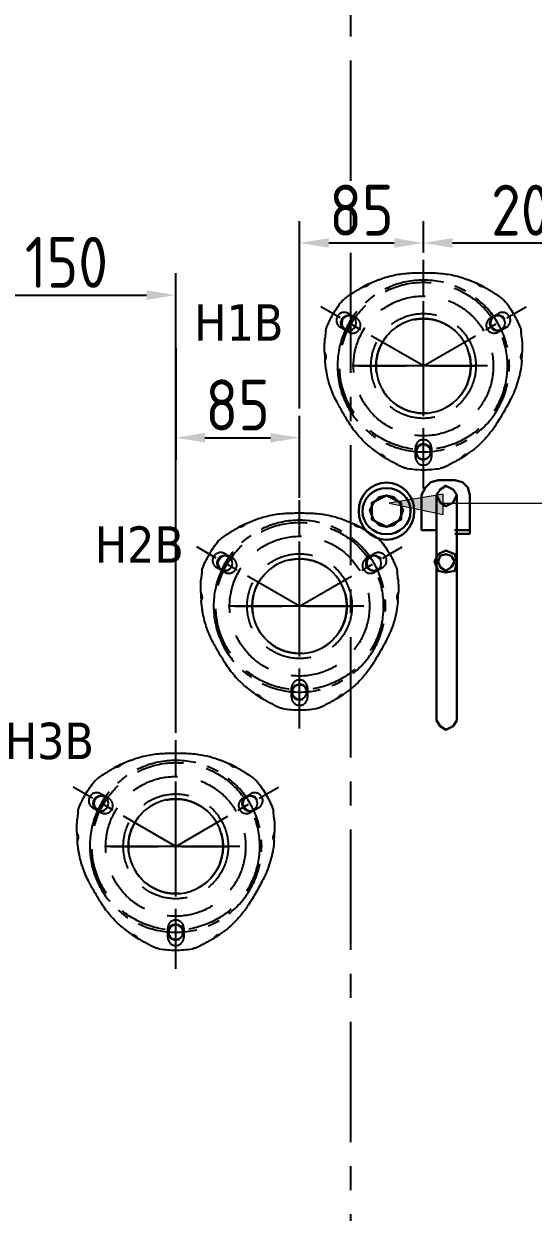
# Model space of a CAD drawing. Header units: millimetres. Extents: x 266108 to 276883, y -181835 to -175175.
# Drawn here: x 268112 to 268461, y -177704 to -176887 of the extents above; entities that cross this region are included whole.
import ezdxf

# ---------------------------------------------------------------- set-up
doc = ezdxf.new("R2010")
doc.units = ezdxf.units.MM
doc.header["$LTSCALE"] = 13
for name, pattern in [('CENTER', [50.8, 31.75, -6.35, 6.35, -6.35]), ('CENTERX2', [101.6, 63.5, -12.7, 12.7, -12.7]), ('DASHED', [0.75, 0.5, -0.25])]:
    doc.linetypes.add(name, pattern=pattern)
for name, color, linetype in [('1', 4, 'Continuous'), ('2细线层', 4, 'Continuous'), ('3中心线层', 1, 'CENTER'), ('4虚线层', 6, 'DASHED'), ('粗实线', 4, 'Continuous')]:
    doc.layers.add(name, color=color, linetype=linetype)
doc.layers.add('标注、文本', color=3, linetype='Continuous', lineweight=25)
doc.layers.add('铁心', color=3, linetype='Continuous', lineweight=0)
doc.styles.get("Standard").update_dxf_attribs({"font": 'gbenor.shx', "bigfont": 'gbcbig.shx'})
doc.styles.add('Tahoma$001', font='tahoma.ttf', dxfattribs={"height": 2.159784})
doc.dimstyles.new('1-15', dxfattribs={"dimscale": 10, "dimtxt": 3.5, "dimasz": 2, "dimexe": 1.5, "dimexo": 0.5, "dimgap": 0.5, "dimtad": 1, "dimtoh": 1, "dimdec": 1, "dimdsep": 46, "dimtxsty": 'Standard', "dimcen": 2.5, "dimclrd": 3, "dimclre": 3, "dimclrt": 3, "dimadec": 0, "dimazin": 2, "dimtfac": 1, "dimtdec": 1, "dimtmove": 0, "dimatfit": 2, "dimfxl": 1, "dimarcsym": 0})

# ---------------------------------------------------------------- blocks, each defined once
blk = doc.blocks.new('888')
at = {"layer": '2细线层'}
for centre in [(1092.43, 2376.16), (1194.62, 2376.16), (1143.53, 2287.66)]:
    blk.add_circle(centre, 5, dxfattribs=at)
at = {"layer": '3中心线层', "ltscale": 0.1}
for p, q in [((1143.53, 2262.57), (1143.53, 2419.56)), ((1143.53, 2346.66), (1073.06, 2387.34)), ((1143.53, 2346.66), (1213.99, 2387.34))]:
    blk.add_line(p, q, dxfattribs=at)
at = {"layer": '3中心线层', "color": 1}
blk.add_line((1099.42, 2346.66), (1192.42, 2346.66), dxfattribs=at)
at = {"layer": '3中心线层', "ltscale": 0.1}
blk.add_circle((1143.53, 2346.66), 59, dxfattribs=at)
at = {"layer": '标注、文本'}
for centre in [(1092.43, 2376.16), (1194.62, 2376.16), (1143.53, 2287.66)]:
    blk.add_arc(centre, 5.5, 242.67153, 150.00001, dxfattribs=at)
at = {"layer": '粗实线'}
blk.add_circle((1143.53, 2346.66), 32.5, dxfattribs=at)
blk = doc.blocks.new('A$C03F92070')
at = {"layer": '4虚线层', "ltscale": 5}
for p, q in [((67.85, 40.24), (67.85, 116.01)), ((16.36, 107.57), (21.99, 104.32)), ((113.71, 104.32), (119.34, 107.57)), ((16.49, 94.79), (10.86, 98.04)), ((124.84, 98.04), (119.21, 94.79)), ((23.33, 71.49), (112.37, 71.49)), ((62.35, 8.86), (62.35, 15.36)), ((73.35, 15.36), (73.35, 8.86))]:
    blk.add_line(p, q, dxfattribs=at)
for radius in [57.5, 48, 36, 32.5]:
    blk.add_circle((67.85, 71.49), radius, dxfattribs=at)
at = {"layer": '4虚线层', "ltscale": 5, "extrusion": (0, 0, -1)}
for centre, radius, start, end in [((-68.85, 46.49), 90, 64.92451, 71.02185), ((-62.34, 65.41), 70, 71.02185, 87.94531), ((-67.85, -88.03), 223.54, 87.94531, 92.05469), ((-73.35, 65.41), 70, 92.05469, 108.97815), ((-66.85, 46.49), 90, 108.97815, 115.07549), ((-68.85, 46.49), 90, 55.4521, 61.38179), ((-66.85, 46.49), 90, 118.61821, 124.5479), ((-67.85, 71.49), 71.5, 20.96454, 39.03546), ((-68.85, 46.49), 90, 51.08313, 52.23427), ((-66.85, 46.49), 90, 127.76573, 128.91687), ((-67.85, 71.49), 71.5, 140.96454, 159.03546), ((-90, 83.12), 90, 358.61821, 4.5479), ((-90, 83.12), 90, 7.76573, 8.91687), ((-45.7, 83.12), 90, 171.08313, 172.23427), ((-45.7, 83.12), 90, 175.4521, 181.38179), ((-90, 83.12), 90, 349.46719, 355.07549), ((-45.7, 83.12), 90, 184.92451, 186.60228), ((-70.33, 79.46), 70, 331.9245, 349.46719), ((-65.57, 80.82), 70, 186.60228, 207.21776), ((-205.81, 151.73), 223.54, 327.65027, 331.9245), ((70.97, 151.05), 223.54, 207.21776, 212.35682), ((-76.09, 69.57), 70, 310.17076, 327.65027), ((-58.73, 68.87), 70, 212.35682, 233.02623), ((-89, 84.85), 90, 304.92451, 310.17076), ((-46.7, 84.85), 90, 233.02623, 235.07549), ((-89, 84.85), 90, 295.4521, 301.38179), ((-89, 84.85), 90, 291.08313, 292.23427), ((-67.85, 71.49), 71.5, 260.96454, 279.03546), ((-46.7, 84.85), 90, 247.76573, 248.91687), ((-46.7, 84.85), 90, 238.61821, 244.5479)]:
    blk.add_arc(centre, radius, start, end, dxfattribs=at)
at = {"layer": '4虚线层', "ltscale": 5}
for centre, start, end in [((13.61, 102.81), 60, 240), ((122.09, 102.81), 300, 120), ((19.24, 99.56), 240, 60), ((116.46, 99.56), 120, 300), ((67.85, 15.36), 0, 180), ((67.85, 8.86), 180, 0)]:
    blk.add_arc(centre, 5.5, start, end, dxfattribs=at)
for points, knots in [([(30.89, 128.1), (30.89, 128.1), (30.88, 128.1), (30.83, 128.07), (30.76, 128.04), (30.57, 127.95), (30.45, 127.89), (30.18, 127.77), (30.03, 127.69), (29.7, 127.53), (29.52, 127.45), (29.16, 127.27), (28.96, 127.17), (28.58, 126.98), (28.39, 126.89), (27.99, 126.69), (27.8, 126.59), (27.42, 126.39), (27.24, 126.3), (26.87, 126.11), (26.7, 126.02), (26.39, 125.85), (26.24, 125.77), (25.98, 125.63), (25.87, 125.57), (25.69, 125.47), (25.63, 125.44), (25.58, 125.41), (25.57, 125.4), (25.57, 125.4), (25.57, 125.4), (25.57, 125.4)], [0, 0, 0, 0, 0.043819, 0.043819, 0.119878, 0.119878, 0.195937, 0.195937, 0.271996, 0.271996, 0.348055, 0.348055, 0.424114, 0.424114, 0.500173, 0.500173, 0.576231, 0.576231, 0.65229, 0.65229, 0.728349, 0.728349, 0.804408, 0.804408, 0.880467, 0.880467, 0.956526, 0.956526, 0.994556, 0.994556, 1, 1, 1, 1]), ([(30.71, 128.01), (30.65, 127.99), (30.59, 127.94), (30.48, 127.84), (30.42, 127.77), (30.3, 127.62), (30.24, 127.54), (30.11, 127.35), (30.04, 127.25), (29.89, 127.05), (29.81, 126.95), (29.62, 126.74), (29.51, 126.65), (29.29, 126.47), (29.16, 126.4), (28.9, 126.26), (28.77, 126.2), (28.36, 126.06), (28.08, 125.99), (27.53, 125.87), (27.26, 125.83), (26.87, 125.76), (26.75, 125.74), (26.5, 125.7), (26.38, 125.67), (26.05, 125.61), (25.85, 125.56), (25.74, 125.5)], [0, 0, 0, 0, 0.0625, 0.0625, 0.125, 0.125, 0.1875, 0.1875, 0.25, 0.25, 0.3125, 0.3125, 0.375, 0.375, 0.4375, 0.4375, 0.5, 0.5, 0.625, 0.625, 0.75, 0.75, 0.8125, 0.8125, 0.875, 0.875, 1, 1, 1, 1]), ([(110.13, 125.4), (110.13, 125.4), (110.13, 125.4), (110.13, 125.4), (110.12, 125.41), (110.07, 125.44), (110.01, 125.47), (109.83, 125.57), (109.72, 125.63), (109.46, 125.77), (109.31, 125.85), (108.99, 126.02), (108.81, 126.11), (108.45, 126.3), (108.26, 126.4), (107.88, 126.6), (107.68, 126.7), (107.29, 126.9), (107.1, 127), (106.72, 127.18), (106.53, 127.28), (106.16, 127.46), (105.99, 127.54), (105.66, 127.7), (105.51, 127.77), (105.24, 127.9), (105.12, 127.95), (104.94, 128.04), (104.87, 128.07), (104.82, 128.09), (104.81, 128.1), (104.8, 128.1), (104.8, 128.1), (104.8, 128.1)], [0, 0, 0, 0, 0.005743, 0.005743, 0.043766, 0.043766, 0.119813, 0.119813, 0.195859, 0.195859, 0.271906, 0.271906, 0.347952, 0.347952, 0.423999, 0.423999, 0.500046, 0.500046, 0.576092, 0.576092, 0.652139, 0.652139, 0.728185, 0.728185, 0.804232, 0.804232, 0.880279, 0.880279, 0.956325, 0.956325, 0.994349, 0.994349, 1, 1, 1, 1]), ([(109.96, 125.5), (109.9, 125.53), (109.83, 125.55), (109.65, 125.6), (109.54, 125.63), (109.21, 125.7), (108.96, 125.74), (108.44, 125.83), (108.17, 125.87), (107.63, 125.99), (107.34, 126.06), (106.94, 126.2), (106.8, 126.26), (106.54, 126.39), (106.42, 126.47), (106.19, 126.64), (106.08, 126.74), (105.9, 126.94), (105.81, 127.05), (105.66, 127.25), (105.59, 127.35), (105.46, 127.53), (105.39, 127.62), (105.28, 127.77), (105.22, 127.84), (105.11, 127.94), (105.05, 127.99), (104.99, 128.01)], [0, 0, 0, 0, 0.0625, 0.0625, 0.125, 0.125, 0.25, 0.25, 0.375, 0.375, 0.5, 0.5, 0.5625, 0.5625, 0.625, 0.625, 0.6875, 0.6875, 0.75, 0.75, 0.8125, 0.8125, 0.875, 0.875, 0.9375, 0.9375, 1, 1, 1, 1]), ([(13.95, 117.81), (13.92, 117.79), (13.88, 117.76), (13.82, 117.71), (13.77, 117.67), (13.74, 117.65), (13.73, 117.64)], [0, 0, 0, 0, 0.272943, 0.542517, 0.809704, 1, 1, 1, 1]), ([(14.22, 118.02), (14.2, 118), (14.15, 117.96), (14.08, 117.91), (14.01, 117.86), (13.97, 117.82), (13.95, 117.81)], [0, 0, 0, 0, 0.251777, 0.501943, 0.751136, 1, 1, 1, 1]), ([(14.55, 118.27), (14.52, 118.25), (14.46, 118.2), (14.38, 118.14), (14.3, 118.08), (14.25, 118.04), (14.22, 118.02)], [0, 0, 0, 0, 0.251749, 0.501948, 0.751171, 1, 1, 1, 1]), ([(15.74, 119.15), (15.69, 119.12), (15.59, 119.05), (15.45, 118.94), (15.32, 118.84), (15.18, 118.74), (15.05, 118.65), (14.92, 118.55), (14.8, 118.45), (14.67, 118.36), (14.59, 118.3), (14.55, 118.27)], [0, 0, 0, 0, 0.114473, 0.22719, 0.338528, 0.448878, 0.558641, 0.668227, 0.778044, 0.888502, 1, 1, 1, 1]), ([(17.82, 120.63), (17.81, 120.62), (17.74, 120.57), (17.58, 120.46), (17.28, 120.26), (16.94, 120.02), (16.6, 119.78), (16.29, 119.55), (16.01, 119.35), (15.83, 119.22), (15.74, 119.15)], [0, 0, 0, 0, 0.026865, 0.187364, 0.351072, 0.511786, 0.674931, 0.783277, 0.891149, 1, 1, 1, 1]), ([(119.96, 119.15), (119.92, 119.19), (119.82, 119.25), (119.69, 119.35), (119.55, 119.45), (119.41, 119.55), (119.28, 119.65), (119.06, 119.81), (118.76, 120.02), (118.42, 120.26), (118.12, 120.46), (117.96, 120.57), (117.89, 120.62), (117.88, 120.63)], [0, 0, 0, 0, 0.05466, 0.108896, 0.162888, 0.216817, 0.270864, 0.325211, 0.488741, 0.649833, 0.813717, 0.974388, 1, 1, 1, 1]), ([(121.15, 118.27), (121.11, 118.3), (121.03, 118.36), (120.9, 118.45), (120.78, 118.55), (120.65, 118.65), (120.52, 118.74), (120.38, 118.84), (120.25, 118.94), (120.1, 119.05), (120.01, 119.12), (119.96, 119.15)], [0, 0, 0, 0, 0.111498, 0.221956, 0.331773, 0.441359, 0.551122, 0.661472, 0.77281, 0.885527, 1, 1, 1, 1]), ([(121.48, 118.02), (121.45, 118.04), (121.4, 118.08), (121.32, 118.14), (121.23, 118.2), (121.18, 118.25), (121.15, 118.27)], [0, 0, 0, 0, 0.248829, 0.498052, 0.748251, 1, 1, 1, 1]), ([(121.75, 117.81), (121.73, 117.82), (121.69, 117.86), (121.62, 117.91), (121.55, 117.96), (121.5, 118), (121.48, 118.02)], [0, 0, 0, 0, 0.248864, 0.498057, 0.748223, 1, 1, 1, 1]), ([(121.97, 117.64), (121.96, 117.65), (121.93, 117.67), (121.88, 117.71), (121.82, 117.76), (121.78, 117.79), (121.75, 117.81)], [0, 0, 0, 0, 0.190293, 0.457482, 0.727057, 1, 1, 1, 1]), ([(0.52, 92.79), (0.51, 92.73), (0.5, 92.62), (0.48, 92.45), (0.46, 92.28), (0.45, 92.11), (0.43, 91.95), (0.4, 91.68), (0.37, 91.32), (0.33, 90.9), (0.3, 90.54), (0.29, 90.34), (0.28, 90.26), (0.28, 90.25)], [0, 0, 0, 0, 0.05466, 0.108897, 0.162889, 0.216817, 0.270864, 0.325211, 0.488741, 0.649833, 0.813717, 0.974388, 1, 1, 1, 1]), ([(0.69, 94.25), (0.68, 94.21), (0.67, 94.11), (0.65, 93.95), (0.63, 93.8), (0.61, 93.64), (0.59, 93.47), (0.57, 93.31), (0.55, 93.14), (0.53, 92.96), (0.52, 92.85), (0.52, 92.79)], [0, 0, 0, 0, 0.111498, 0.221956, 0.331773, 0.441359, 0.551122, 0.661472, 0.77281, 0.885527, 1, 1, 1, 1]), ([(0.74, 94.67), (0.73, 94.63), (0.73, 94.57), (0.71, 94.47), (0.7, 94.36), (0.69, 94.29), (0.69, 94.25)], [0, 0, 0, 0, 0.248829, 0.498052, 0.748251, 1, 1, 1, 1]), ([(0.82, 95.29), (0.82, 95.27), (0.81, 95.24), (0.81, 95.17), (0.8, 95.1), (0.79, 95.04), (0.78, 95.01)], [0, 0, 0, 0, 0.190297, 0.457484, 0.727058, 1, 1, 1, 1]), ([(134.92, 95.01), (134.91, 95.04), (134.9, 95.1), (134.89, 95.17), (134.89, 95.24), (134.88, 95.27), (134.88, 95.29)], [0, 0, 0, 0, 0.272943, 0.542517, 0.809704, 1, 1, 1, 1]), ([(134.96, 94.67), (134.96, 94.7), (134.95, 94.76), (134.94, 94.85), (134.93, 94.93), (134.92, 94.98), (134.92, 95.01)], [0, 0, 0, 0, 0.251777, 0.501943, 0.751136, 1, 1, 1, 1]), ([(135.01, 94.25), (135.01, 94.29), (135, 94.36), (134.99, 94.47), (134.97, 94.57), (134.96, 94.63), (134.96, 94.67)], [0, 0, 0, 0, 0.251749, 0.501948, 0.751171, 1, 1, 1, 1]), ([(135.18, 92.79), (135.18, 92.85), (135.16, 92.96), (135.15, 93.14), (135.13, 93.31), (135.11, 93.47), (135.09, 93.64), (135.07, 93.8), (135.05, 93.95), (135.03, 94.11), (135.02, 94.21), (135.01, 94.25)], [0, 0, 0, 0, 0.114473, 0.22719, 0.338528, 0.448878, 0.558641, 0.668227, 0.778044, 0.888502, 1, 1, 1, 1]), ([(135.42, 90.25), (135.42, 90.26), (135.41, 90.34), (135.4, 90.54), (135.37, 90.9), (135.33, 91.31), (135.29, 91.73), (135.25, 92.11), (135.22, 92.45), (135.2, 92.67), (135.18, 92.79)], [0, 0, 0, 0, 0.026865, 0.187364, 0.351073, 0.511786, 0.674931, 0.783277, 0.891149, 1, 1, 1, 1]), ([(0.02, 81.15), (0.02, 81.15), (0.02, 81.15), (0.02, 81.15), (0.02, 81.14), (0.02, 81.08), (0.02, 81.01), (0.02, 80.81), (0.03, 80.68), (0.04, 80.38), (0.04, 80.21), (0.05, 79.85), (0.06, 79.65), (0.08, 79.24), (0.09, 79.03), (0.11, 78.6), (0.12, 78.38), (0.14, 77.94), (0.16, 77.72), (0.18, 77.3), (0.2, 77.09), (0.23, 76.68), (0.24, 76.49), (0.27, 76.13), (0.28, 75.96), (0.3, 75.67), (0.32, 75.54), (0.33, 75.33), (0.34, 75.26), (0.34, 75.2), (0.35, 75.19), (0.35, 75.19), (0.35, 75.19), (0.35, 75.19)], [0, 0, 0, 0, 0.005743, 0.005743, 0.043766, 0.043766, 0.119813, 0.119813, 0.195859, 0.195859, 0.271906, 0.271906, 0.347952, 0.347952, 0.423999, 0.423999, 0.500046, 0.500046, 0.576092, 0.576092, 0.652139, 0.652139, 0.728185, 0.728185, 0.804232, 0.804232, 0.880279, 0.880279, 0.956325, 0.956325, 0.994349, 0.994349, 1, 1, 1, 1]), ([(0.02, 80.95), (0.02, 80.89), (0.04, 80.81), (0.08, 80.63), (0.12, 80.53), (0.22, 80.21), (0.31, 79.97), (0.5, 79.47), (0.59, 79.22), (0.76, 78.69), (0.85, 78.41), (0.92, 77.98), (0.94, 77.84), (0.96, 77.55), (0.95, 77.4), (0.91, 77.12), (0.88, 76.97), (0.8, 76.71), (0.75, 76.59), (0.65, 76.35), (0.6, 76.24), (0.51, 76.03), (0.47, 75.94), (0.39, 75.76), (0.37, 75.68), (0.33, 75.53), (0.32, 75.46), (0.33, 75.4)], [0, 0, 0, 0, 0.0625, 0.0625, 0.125, 0.125, 0.25, 0.25, 0.375, 0.375, 0.5, 0.5, 0.5625, 0.5625, 0.625, 0.625, 0.6875, 0.6875, 0.75, 0.75, 0.8125, 0.8125, 0.875, 0.875, 0.9375, 0.9375, 1, 1, 1, 1]), ([(135.37, 75.4), (135.38, 75.46), (135.37, 75.53), (135.33, 75.68), (135.31, 75.76), (135.23, 75.94), (135.19, 76.03), (135.1, 76.24), (135.04, 76.35), (134.95, 76.58), (134.9, 76.71), (134.82, 76.97), (134.79, 77.11), (134.75, 77.4), (134.74, 77.54), (134.76, 77.83), (134.78, 77.98), (134.85, 78.4), (134.93, 78.68), (135.11, 79.21), (135.2, 79.47), (135.34, 79.84), (135.38, 79.96), (135.47, 80.2), (135.51, 80.31), (135.62, 80.63), (135.68, 80.83), (135.68, 80.95)], [0, 0, 0, 0, 0.0625, 0.0625, 0.125, 0.125, 0.1875, 0.1875, 0.25, 0.25, 0.3125, 0.3125, 0.375, 0.375, 0.4375, 0.4375, 0.5, 0.5, 0.625, 0.625, 0.75, 0.75, 0.8125, 0.8125, 0.875, 0.875, 1, 1, 1, 1]), ([(135.35, 75.19), (135.35, 75.19), (135.35, 75.2), (135.36, 75.26), (135.37, 75.34), (135.38, 75.54), (135.4, 75.67), (135.42, 75.97), (135.43, 76.14), (135.46, 76.51), (135.48, 76.7), (135.5, 77.11), (135.52, 77.32), (135.54, 77.75), (135.56, 77.97), (135.58, 78.41), (135.59, 78.62), (135.61, 79.05), (135.62, 79.26), (135.64, 79.67), (135.65, 79.86), (135.66, 80.22), (135.66, 80.39), (135.67, 80.68), (135.67, 80.81), (135.68, 81.01), (135.68, 81.08), (135.68, 81.14), (135.68, 81.15), (135.68, 81.15), (135.68, 81.15), (135.68, 81.15)], [0, 0, 0, 0, 0.043819, 0.043819, 0.119878, 0.119878, 0.195937, 0.195937, 0.271996, 0.271996, 0.348055, 0.348055, 0.424114, 0.424114, 0.500173, 0.500173, 0.576232, 0.576232, 0.65229, 0.65229, 0.728349, 0.728349, 0.804408, 0.804408, 0.880467, 0.880467, 0.956526, 0.956526, 0.994556, 0.994556, 1, 1, 1, 1]), ([(37.3, 11.18), (37.3, 11.18), (37.31, 11.17), (37.36, 11.14), (37.42, 11.09), (37.59, 10.98), (37.7, 10.9), (37.95, 10.73), (38.09, 10.63), (38.39, 10.43), (38.55, 10.32), (38.89, 10.09), (39.07, 9.97), (39.42, 9.73), (39.61, 9.61), (39.98, 9.37), (40.16, 9.26), (40.51, 9.03), (40.69, 8.91), (41.04, 8.69), (41.2, 8.59), (41.51, 8.4), (41.65, 8.31), (41.9, 8.16), (42.01, 8.09), (42.18, 7.99), (42.24, 7.95), (42.29, 7.92), (42.3, 7.91), (42.3, 7.91), (42.3, 7.91), (42.3, 7.91)], [0, 0, 0, 0, 0.043819, 0.043819, 0.119878, 0.119878, 0.195937, 0.195937, 0.271996, 0.271996, 0.348055, 0.348055, 0.424114, 0.424114, 0.500173, 0.500173, 0.576231, 0.576231, 0.65229, 0.65229, 0.728349, 0.728349, 0.804408, 0.804408, 0.880467, 0.880467, 0.956526, 0.956526, 0.994556, 0.994556, 1, 1, 1, 1]), ([(37.47, 11.06), (37.52, 11.02), (37.59, 11), (37.73, 10.95), (37.82, 10.93), (38.01, 10.91), (38.11, 10.9), (38.34, 10.88), (38.46, 10.87), (38.71, 10.83), (38.85, 10.81), (39.11, 10.75), (39.25, 10.71), (39.52, 10.6), (39.64, 10.53), (39.89, 10.37), (40.01, 10.29), (40.34, 10.01), (40.54, 9.8), (40.91, 9.38), (41.09, 9.17), (41.34, 8.87), (41.42, 8.77), (41.58, 8.58), (41.66, 8.48), (41.88, 8.23), (42.02, 8.08), (42.13, 8.02)], [0, 0, 0, 0, 0.0625, 0.0625, 0.125, 0.125, 0.1875, 0.1875, 0.25, 0.25, 0.3125, 0.3125, 0.375, 0.375, 0.4375, 0.4375, 0.5, 0.5, 0.625, 0.625, 0.75, 0.75, 0.8125, 0.8125, 0.875, 0.875, 1, 1, 1, 1]), ([(93.4, 7.91), (93.4, 7.91), (93.4, 7.91), (93.4, 7.91), (93.41, 7.92), (93.46, 7.95), (93.52, 7.99), (93.69, 8.09), (93.8, 8.16), (94.06, 8.32), (94.2, 8.4), (94.51, 8.6), (94.68, 8.7), (95.02, 8.92), (95.2, 9.04), (95.56, 9.27), (95.75, 9.39), (96.12, 9.63), (96.3, 9.75), (96.65, 9.98), (96.83, 10.1), (97.16, 10.33), (97.32, 10.43), (97.62, 10.64), (97.76, 10.73), (98.01, 10.9), (98.11, 10.98), (98.28, 11.1), (98.34, 11.14), (98.39, 11.17), (98.4, 11.18), (98.4, 11.18), (98.4, 11.18), (98.4, 11.18)], [0, 0, 0, 0, 0.005743, 0.005743, 0.043766, 0.043766, 0.119813, 0.119813, 0.195859, 0.195859, 0.271906, 0.271906, 0.347952, 0.347952, 0.423999, 0.423999, 0.500046, 0.500046, 0.576092, 0.576092, 0.652139, 0.652139, 0.728185, 0.728185, 0.804232, 0.804232, 0.880279, 0.880279, 0.956325, 0.956325, 0.994349, 0.994349, 1, 1, 1, 1]), ([(93.57, 8.02), (93.62, 8.05), (93.68, 8.1), (93.82, 8.23), (93.89, 8.31), (94.11, 8.56), (94.27, 8.76), (94.61, 9.17), (94.79, 9.38), (95.16, 9.79), (95.36, 10), (95.69, 10.28), (95.8, 10.37), (96.05, 10.53), (96.18, 10.6), (96.44, 10.71), (96.58, 10.75), (96.85, 10.81), (96.98, 10.83), (97.24, 10.87), (97.36, 10.88), (97.58, 10.9), (97.69, 10.91), (97.88, 10.93), (97.96, 10.95), (98.11, 11), (98.18, 11.02), (98.23, 11.06)], [0, 0, 0, 0, 0.0625, 0.0625, 0.125, 0.125, 0.25, 0.25, 0.375, 0.375, 0.5, 0.5, 0.5625, 0.5625, 0.625, 0.625, 0.6875, 0.6875, 0.75, 0.75, 0.8125, 0.8125, 0.875, 0.875, 0.9375, 0.9375, 1, 1, 1, 1]), ([(50.31, 3.59), (50.32, 3.59), (50.4, 3.55), (50.57, 3.46), (50.9, 3.31), (51.28, 3.14), (51.66, 2.96), (52.01, 2.8), (52.32, 2.67), (52.52, 2.57), (52.63, 2.53)], [0, 0, 0, 0, 0.026866, 0.187364, 0.351073, 0.511786, 0.674931, 0.783277, 0.891149, 1, 1, 1, 1]), ([(52.63, 2.53), (52.68, 2.5), (52.79, 2.46), (52.95, 2.39), (53.11, 2.32), (53.26, 2.25), (53.41, 2.19), (53.56, 2.12), (53.7, 2.06), (53.85, 2), (53.94, 1.96), (53.98, 1.94)], [0, 0, 0, 0, 0.114473, 0.22719, 0.338528, 0.448878, 0.558641, 0.668227, 0.778044, 0.888502, 1, 1, 1, 1]), ([(53.98, 1.94), (54.02, 1.93), (54.09, 1.9), (54.18, 1.86), (54.28, 1.82), (54.34, 1.79), (54.37, 1.78)], [0, 0, 0, 0, 0.251749, 0.501948, 0.751171, 1, 1, 1, 1]), ([(54.37, 1.78), (54.4, 1.77), (54.45, 1.74), (54.54, 1.71), (54.61, 1.68), (54.66, 1.66), (54.69, 1.65)], [0, 0, 0, 0, 0.251777, 0.501943, 0.751136, 1, 1, 1, 1]), ([(54.69, 1.65), (54.71, 1.64), (54.77, 1.61), (54.84, 1.58), (54.9, 1.56), (54.93, 1.55), (54.94, 1.54)], [0, 0, 0, 0, 0.272943, 0.542518, 0.809705, 1, 1, 1, 1]), ([(80.76, 1.54), (80.77, 1.55), (80.8, 1.56), (80.86, 1.58), (80.93, 1.61), (80.99, 1.64), (81.01, 1.65)], [0, 0, 0, 0, 0.190295, 0.457482, 0.727057, 1, 1, 1, 1]), ([(81.01, 1.65), (81.04, 1.66), (81.08, 1.68), (81.16, 1.71), (81.25, 1.74), (81.3, 1.77), (81.33, 1.78)], [0, 0, 0, 0, 0.248864, 0.498057, 0.748223, 1, 1, 1, 1]), ([(81.33, 1.78), (81.36, 1.79), (81.42, 1.82), (81.52, 1.86), (81.61, 1.9), (81.68, 1.93), (81.72, 1.94)], [0, 0, 0, 0, 0.248829, 0.498052, 0.748251, 1, 1, 1, 1]), ([(81.72, 1.94), (81.76, 1.96), (81.85, 2), (82, 2.06), (82.14, 2.12), (82.29, 2.19), (82.44, 2.25), (82.59, 2.32), (82.75, 2.39), (82.91, 2.46), (83.02, 2.5), (83.07, 2.53)], [0, 0, 0, 0, 0.111498, 0.221956, 0.331773, 0.441359, 0.551122, 0.661472, 0.77281, 0.885527, 1, 1, 1, 1]), ([(83.07, 2.53), (83.12, 2.55), (83.23, 2.6), (83.38, 2.67), (83.54, 2.73), (83.69, 2.8), (83.84, 2.87), (84.09, 2.98), (84.42, 3.14), (84.8, 3.31), (85.13, 3.46), (85.3, 3.55), (85.38, 3.58), (85.39, 3.59)], [0, 0, 0, 0, 0.05466, 0.108897, 0.162889, 0.216817, 0.270864, 0.325211, 0.488741, 0.649834, 0.813718, 0.974389, 1, 1, 1, 1])]:
    blk.add_open_spline(points, degree=3, knots=knots, dxfattribs=at)
blk.add_open_spline([(0.82, 95.28), (0.81, 95.2), (0.82, 95.09), (0.84, 94.95)], degree=3, dxfattribs=at)
blk = doc.blocks.new('*D52')
at = {"layer": 'Defpoints', "color": 0, "transparency": 16777216}
for p in [(268216, -177073.87), (268066, -177092.06), (268216, -177379.65)]:
    blk.add_point(p, dxfattribs=at)
at = {"layer": '标注、文本', "color": 3, "lineweight": -2, "transparency": 16777216}
for p, q in [((268066, -177087.06), (268066, -177058.87)), ((268216, -177374.65), (268216, -177058.87)), ((268086, -177073.87), (268196, -177073.87))]:
    blk.add_line(p, q, dxfattribs=at)
at = {"layer": '标注、文本', "color": 3, "transparency": 16777216}
for points in [[(268086, -177070.54), (268086, -177077.21), (268066, -177073.87)], [(268196, -177070.54), (268196, -177077.21), (268216, -177073.87)]]:
    blk.add_solid(points, dxfattribs=at)
at = {"layer": '标注、文本', "color": 3, "transparency": 16777216, "insert": (268141, -177051.37), "char_height": 35, "attachment_point": 5}
blk.add_mtext('150', dxfattribs=at)
blk = doc.blocks.new('*D53')
at = {"layer": 'Defpoints', "color": 0, "transparency": 16777216}
for p in [(268216, -177105.22), (268301, -177171.86), (268301, -177218.11)]:
    blk.add_point(p, dxfattribs=at)
at = {"layer": '标注、文本', "color": 3, "lineweight": -2, "transparency": 16777216}
for p, q in [((268216, -177110.22), (268216, -177186.86)), ((268301, -177213.11), (268301, -177156.86)), ((268236, -177171.86), (268281, -177171.86))]:
    blk.add_line(p, q, dxfattribs=at)
at = {"layer": '标注、文本', "color": 3, "transparency": 16777216}
for points in [[(268236, -177168.53), (268236, -177175.19), (268216, -177171.86)], [(268281, -177168.53), (268281, -177175.19), (268301, -177171.86)]]:
    blk.add_solid(points, dxfattribs=at)
at = {"layer": '标注、文本', "color": 3, "transparency": 16777216, "insert": (268258.5, -177149.36), "char_height": 35, "attachment_point": 5}
blk.add_mtext('85', dxfattribs=at)
blk = doc.blocks.new('*D54')
at = {"layer": 'Defpoints', "color": 0, "transparency": 16777216}
for p in [(268386, -177038.03), (268386, -177049.65), (268301, -177156.86)]:
    blk.add_point(p, dxfattribs=at)
at = {"layer": '标注、文本', "color": 3, "lineweight": -2, "transparency": 16777216}
for p, q in [((268301, -177151.86), (268301, -177023.03)), ((268386, -177044.65), (268386, -177023.03)), ((268321, -177038.03), (268366, -177038.03))]:
    blk.add_line(p, q, dxfattribs=at)
at = {"layer": '标注、文本', "color": 3, "transparency": 16777216}
for points in [[(268321, -177034.7), (268321, -177041.37), (268301, -177038.03)], [(268366, -177034.7), (268366, -177041.37), (268386, -177038.03)]]:
    blk.add_solid(points, dxfattribs=at)
at = {"layer": '标注、文本', "color": 3, "transparency": 16777216, "insert": (268343.5, -177015.53), "char_height": 35, "attachment_point": 5}
blk.add_mtext('85', dxfattribs=at)
blk = doc.blocks.new('*D60')
at = {"layer": 'Defpoints', "color": 0, "transparency": 16777216}
for p in [(268586, -177038.03), (268386, -177044.65), (268586, -177052.55)]:
    blk.add_point(p, dxfattribs=at)
at = {"layer": '标注、文本', "color": 3, "lineweight": -2, "transparency": 16777216}
for p, q in [((268386, -177039.65), (268386, -177023.03)), ((268586, -177047.55), (268586, -177023.03)), ((268406, -177038.03), (268566, -177038.03))]:
    blk.add_line(p, q, dxfattribs=at)
at = {"layer": '标注、文本', "color": 3, "transparency": 16777216}
for points in [[(268406, -177034.7), (268406, -177041.37), (268386, -177038.03)], [(268566, -177034.7), (268566, -177041.37), (268586, -177038.03)]]:
    blk.add_solid(points, dxfattribs=at)
at = {"layer": '标注、文本', "color": 3, "transparency": 16777216, "insert": (268463.05, -177015.53), "char_height": 35, "attachment_point": 5}
blk.add_mtext('200', dxfattribs=at)
blk = doc.blocks.new('A$C3970166B')
at = {"layer": '标注、文本', "color": 4, "lineweight": 30}
for points in [[(20.32, 13.55), (18.63, 16.93), (16.09, 19.47), (12.7, 20.32), (9.31, 19.47), (6.77, 16.93), (5.08, 13.55), (6.77, 9.31), (9.31, 6.77), (12.7, 5.93), (16.09, 6.77), (18.63, 9.31)], [(19.47, 16.93), (12.7, 20.32), (5.93, 16.93), (5.93, 9.31), (12.7, 5.93), (19.47, 9.31)]]:
    blk.add_lwpolyline(points, close=True, dxfattribs=at)
for major_axis, ratio in [((0, 13.12), 0.967742), ((-11.01, 0), 0.961538)]:
    blk.add_ellipse((12.7, 13.12), major_axis=major_axis, ratio=ratio, start_param=0, end_param=6.283185, dxfattribs=at)
blk = doc.blocks.new('A$C33D96195')
at = {"layer": '标注、文本', "color": 4, "lineweight": 30}
for points in [[(54.61, 171.45), (49.53, 170.18), (45.72, 166.37), (43.18, 161.29)], [(67.31, 6.35), (67.31, 161.29), (64.77, 165.1), (59.69, 167.64), (55.88, 165.1), (53.34, 161.29), (55.88, 156.21), (59.69, 153.67), (64.77, 156.21), (67.31, 161.29)], [(54.61, 171.45), (66.04, 171.45)], [(76.2, 161.29), (74.93, 166.37), (71.12, 170.18), (66.04, 171.45)], [(53.34, 137.16), (43.18, 137.16), (43.18, 161.29)], [(53.34, 161.29), (53.34, 6.35)], [(76.2, 161.29), (76.2, 137.16), (66.04, 137.16), (76.2, 137.16), (76.2, 134.62), (66.04, 134.62)], [(53.34, 6.35), (55.88, 2.54), (59.69, 0), (64.77, 2.54), (67.31, 6.35)]]:
    blk.add_lwpolyline(points, dxfattribs=at)
for points in [[(30.48, 150.83), (27.94, 155.91), (24.13, 159.72), (19.05, 160.99), (13.97, 159.72), (10.16, 155.91), (7.62, 150.83), (10.16, 144.48), (13.97, 140.67), (19.05, 139.4), (24.13, 140.67), (27.94, 144.48)], [(29.21, 155.91), (19.05, 160.99), (8.89, 155.91), (8.89, 144.48), (19.05, 139.4), (29.21, 144.48)], [(67.31, 115.57), (66.04, 120.65), (59.69, 123.19), (54.61, 120.65), (52.07, 115.57), (54.61, 109.22), (59.69, 107.95), (66.04, 109.22)], [(66.04, 115.57), (63.5, 119.38), (59.69, 120.65), (55.88, 119.38), (54.61, 115.57), (55.88, 111.76), (59.69, 109.22), (63.5, 111.76)]]:
    blk.add_lwpolyline(points, close=True, dxfattribs=at)
for major_axis, ratio in [((0, 19.69), 0.967742), ((-16.51, 0), 0.961538)]:
    blk.add_ellipse((19.05, 150.2), major_axis=major_axis, ratio=ratio, start_param=0, end_param=6.283185, dxfattribs=at)
at = {"layer": '标注、文本', "xscale": 1.5, "yscale": 1.5, "zscale": 1.5}
blk.add_blockref('A$C3970166B', (0, 130.51), dxfattribs=at)

msp = doc.modelspace()

# ---------------------------------------------------------------- hatches: boundary and pattern name
at = {"layer": '铁心'}
for points in [[(268399.649, -177210.712), (268399.649, -177224.567), (268362.603, -177216.736)], [(268399.649, -177224.567), (268362.603, -177216.736), (268399.649, -177210.712)]]:
    msp.add_hatch(color=256, dxfattribs=at).paths.add_polyline_path(points)

# ---------------------------------------------------------------- linework, layer by layer
at = {"layer": '1', "color": 1, "linetype": 'CENTERX2', "lineweight": -3, "ltscale": 0.1}
msp.add_line((268336.002, -176252.329), (268336.002, -178246.864), dxfattribs=at)
at = {"layer": '铁心'}
msp.add_lwpolyline([(268399.649, -177210.712), (268362.603, -177216.736), (268399.649, -177224.567)], close=True, dxfattribs=at)
msp.add_lwpolyline([(268399.649, -177216.747), (269489.528, -177216.757), (269489.528, -177216.757)], dxfattribs=at)

# ---------------------------------------------------------------- block references
at = {"layer": '标注、文本', "xscale": -1}
for p in [(269529.529, -179469.216), (269444.529, -179634.216), (269359.529, -179799.216)]:
    msp.add_blockref('888', p, dxfattribs=at)
at = {"layer": '标注、文本'}
for name, p in [('A$C03F92070', (268318.152, -177194.045)), ('A$C33D96195', (268341.631, -177372.477)), ('A$C03F92070', (268233.152, -177359.045)), ('A$C03F92070', (268148.152, -177524.045))]:
    msp.add_blockref(name, p, dxfattribs=at)

# ---------------------------------------------------------------- texts
at = {"layer": '标注、文本', "style": 'Tahoma$001'}
for s, p in [('H1B', (268228.724, -177105.215)), ('H2B', (268160.436, -177257.752)), ('H3B', (268098.743, -177392.615))]:
    msp.add_text(s, height=25, dxfattribs=at).set_placement(p)

# ---------------------------------------------------------------- dimensions: what is measured, and where the dimension line sits
at = {"layer": '标注、文本'}
for base, p1, p2, picture, middle in [((268386.002, -177038.034), (268301.002, -177156.861), (268386.002, -177049.654), '*D54', (268343.502, -177015.534)), ((268216.002, -177073.873), (268066.002, -177092.056), (268216.002, -177379.654), '*D52', (268141.002, -177051.373)), ((268301.002, -177171.861), (268216.002, -177105.219), (268301.002, -177218.113), '*D53', (268258.502, -177149.361))]:
    dim = msp.add_linear_dim(base=base, p1=p1, p2=p2, dimstyle='1-15', dxfattribs=at)
    dim.commit()
    dim.dimension.update_dxf_attribs({"geometry": picture, "text_midpoint": middle})
dim = msp.add_linear_dim(base=(268586.002, -177038.034), p1=(268386.002, -177044.654), p2=(268586.002, -177052.551), dimstyle='1-15', dxfattribs=at)
dim.commit()
dim.dimension.update_dxf_attribs({"geometry": '*D60', "text_midpoint": (268463.051, -177038.034), "dimtype": 160})

doc.saveas('drawing.dxf')
